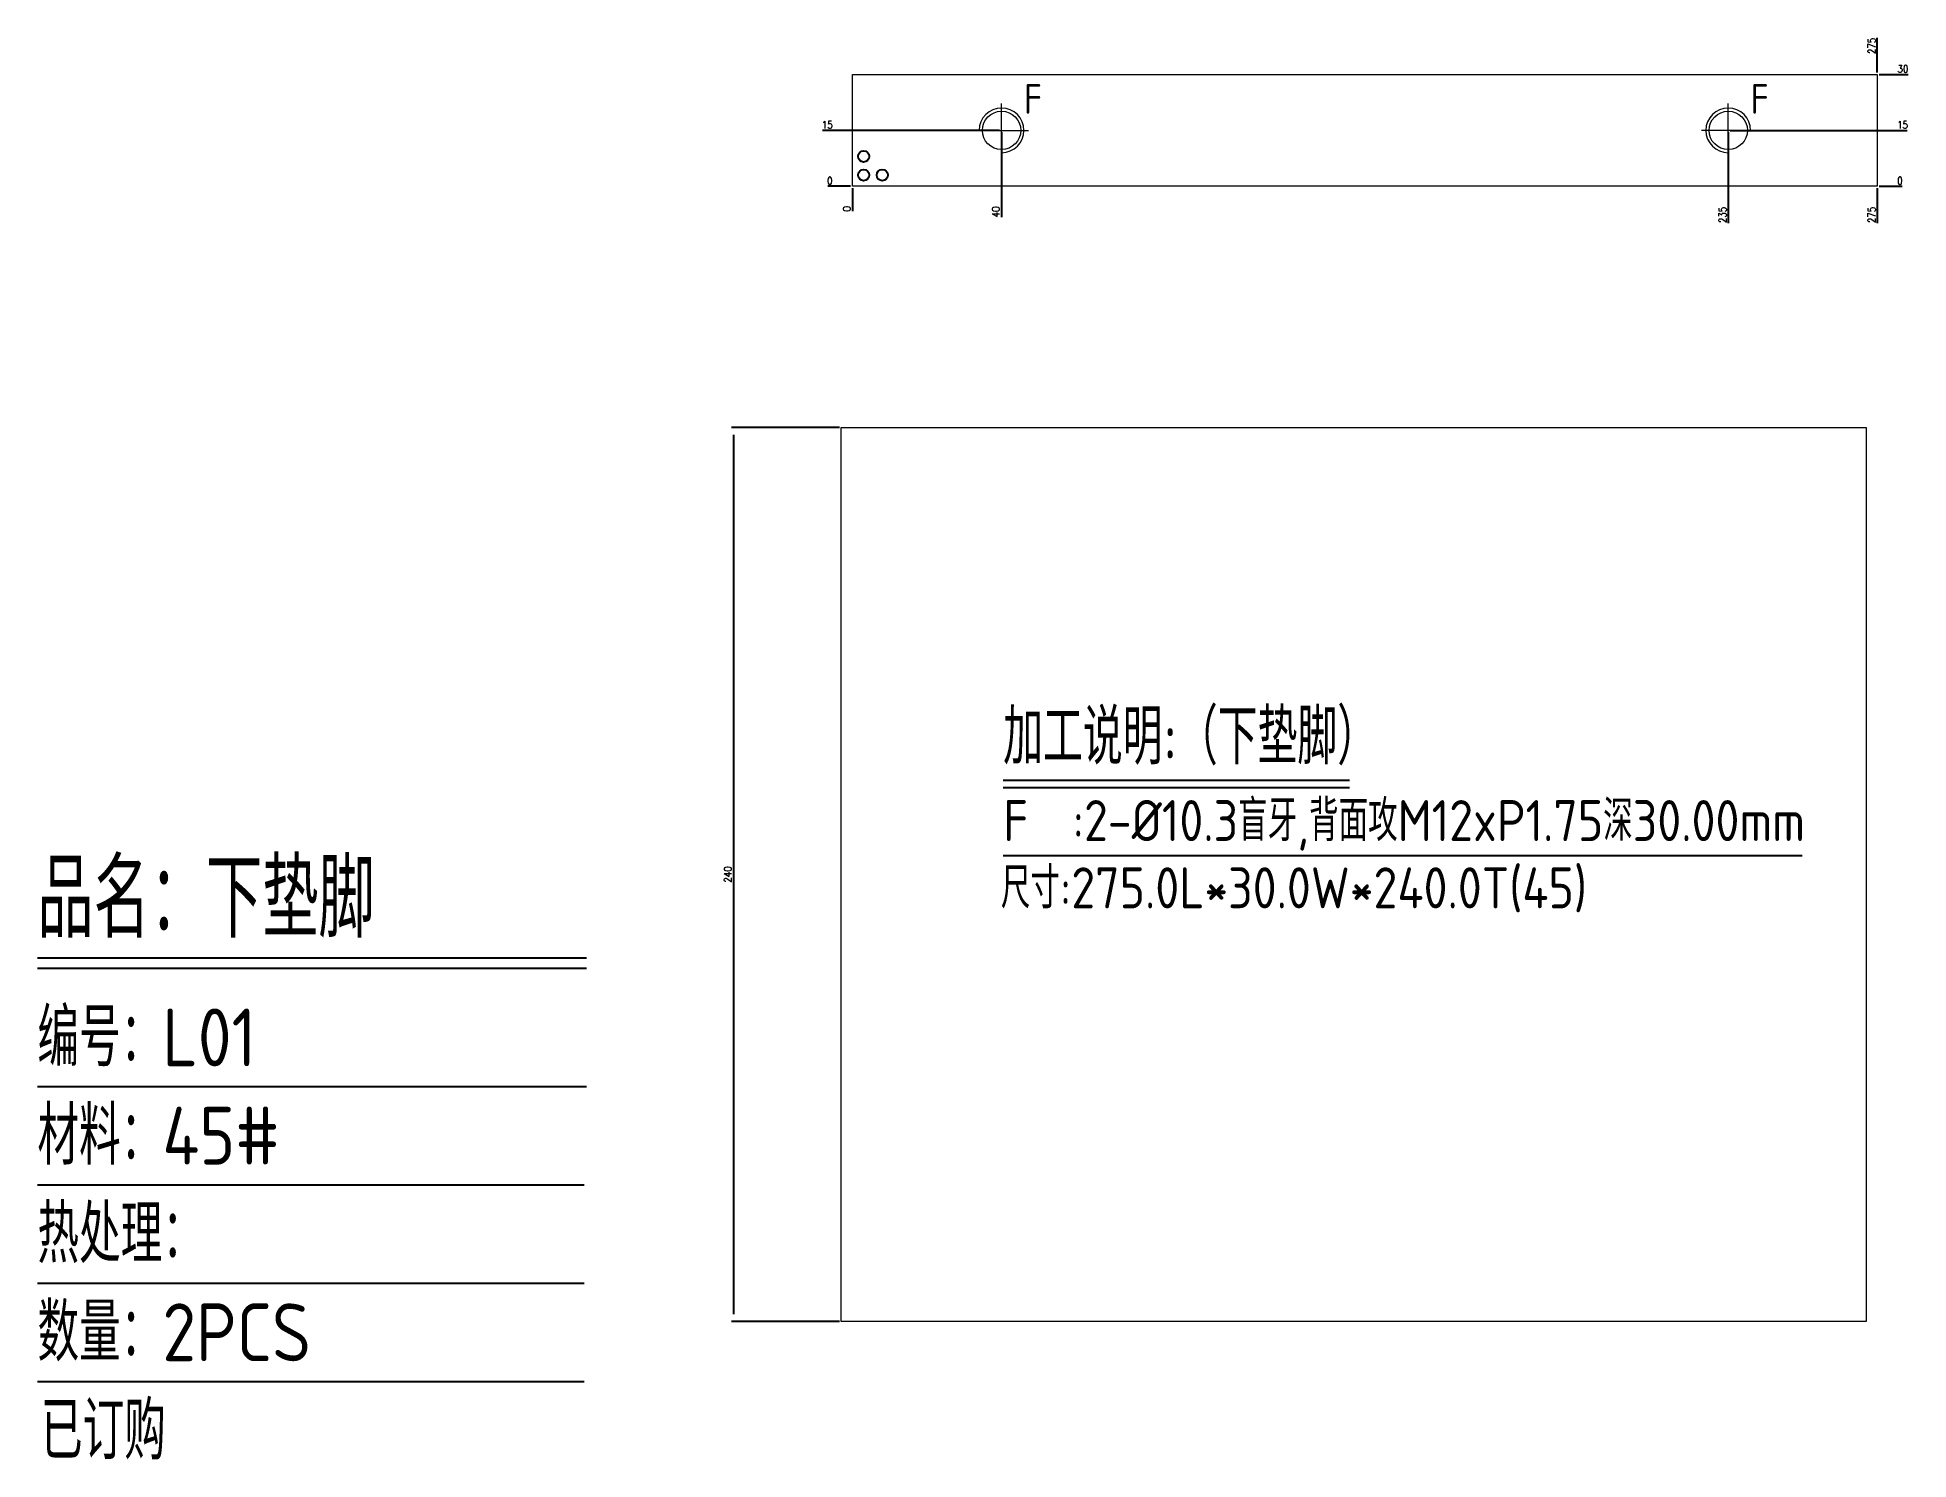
# Model space of a CAD drawing. Header units: millimetres. Extents: x 90247 to 90749, y -13564 to -13183.
import ezdxf
from ezdxf.enums import TextEntityAlignment as Align

# ---------------------------------------------------------------- set-up
doc = ezdxf.new("R2010")
doc.units = ezdxf.units.MM
doc.linetypes.add('CENTER', pattern=[0])
doc.linetypes.add('DASHED', pattern=[0])
for name, color, linetype in [('B2', 255, 'Continuous'), ('B2_O', 40, 'Continuous'), ('DIM', 4, 'Continuous'), ('TEXT', 4, 'Continuous')]:
    doc.layers.add(name, color=color, linetype=linetype)
doc.styles.add('gbenor', font='gbenor.shx', dxfattribs={"bigfont": 'gbcbig.shx'})
doc.styles.get("Standard").update_dxf_attribs({"font": 'txt.shx', "width": 0.85, "bigfont": 'ctxt.shx'})
doc.dimstyles.new('T-2-WX', dxfattribs={"dimtxt": 2, "dimasz": 2, "dimexe": 0.5, "dimexo": 0.5, "dimgap": 0.5, "dimtad": 1, "dimtxsty": 'Standard', "dimblk": 'OPEN30', "dimcen": 0, "dimazin": 3, "dimtfac": 1, "dimtmove": 0, "dimatfit": 3, "dimldrblk": 'OPEN30', "dimlwd": -1, "dimlwe": -1})

# ---------------------------------------------------------------- blocks, each defined once
blk = doc.blocks.new('*D7579')
at = {"layer": 'Defpoints', "color": 0}
for p in [(90466, -13222.61), (90741, -13222.61), (90746, -13222.61)]:
    blk.add_point(p, dxfattribs=at)
at = {"layer": 'DIM', "color": 0}
blk.add_line((90741.5, -13222.61), (90747.63, -13222.61), dxfattribs=at)
at = {"layer": 'DIM', "color": 0, "insert": (90747.07, -13221.11), "char_height": 2, "attachment_point": 5}
blk.add_mtext('0', dxfattribs=at)
blk = doc.blocks.new('_Open30')
blk = doc.blocks.new('*D7580')
at = {"layer": 'Defpoints', "color": 0}
for p in [(90701, -13207.61), (90746, -13207.61), (90466, -13222.61)]:
    blk.add_point(p, dxfattribs=at)
at = {"layer": 'DIM', "color": 0}
blk.add_line((90701.5, -13207.61), (90749.01, -13207.61), dxfattribs=at)
at = {"layer": 'DIM', "color": 0, "insert": (90747.76, -13206.11), "char_height": 2, "attachment_point": 5}
blk.add_mtext('15', dxfattribs=at)
blk = doc.blocks.new('*D7581')
at = {"layer": 'Defpoints', "color": 0}
for p in [(90741, -13192.61), (90746, -13192.61), (90466, -13222.61)]:
    blk.add_point(p, dxfattribs=at)
at = {"layer": 'DIM', "color": 0}
blk.add_line((90741.5, -13192.61), (90749.25, -13192.61), dxfattribs=at)
at = {"layer": 'DIM', "color": 0, "insert": (90747.88, -13191.11), "char_height": 2, "attachment_point": 5}
blk.add_mtext('30', dxfattribs=at)
blk = doc.blocks.new('*D7582')
at = {"layer": 'Defpoints', "color": 0}
for p in [(90461, -13222.61), (90466, -13222.61), (90466, -13222.61)]:
    blk.add_point(p, dxfattribs=at)
at = {"layer": 'DIM', "color": 0}
blk.add_line((90465.5, -13222.61), (90459.37, -13222.61), dxfattribs=at)
at = {"layer": 'DIM', "color": 0, "insert": (90459.93, -13221.11), "char_height": 2, "attachment_point": 5}
blk.add_mtext('0', dxfattribs=at)
blk = doc.blocks.new('*D7583')
at = {"layer": 'Defpoints', "color": 0}
for p in [(90461, -13207.61), (90506, -13207.61), (90466, -13222.61)]:
    blk.add_point(p, dxfattribs=at)
at = {"layer": 'DIM', "color": 0}
blk.add_line((90505.5, -13207.61), (90457.99, -13207.61), dxfattribs=at)
at = {"layer": 'DIM', "color": 0, "insert": (90459.25, -13206.11), "char_height": 2, "attachment_point": 5}
blk.add_mtext('15', dxfattribs=at)
blk = doc.blocks.new('*D7584')
at = {"layer": 'Defpoints', "color": 0}
for p in [(90466, -13222.61), (90741, -13222.61), (90741, -13227.61)]:
    blk.add_point(p, dxfattribs=at)
at = {"layer": 'DIM', "color": 0}
blk.add_line((90741, -13223.11), (90741, -13232.48), dxfattribs=at)
at = {"layer": 'DIM', "color": 0, "insert": (90739.5, -13230.29), "char_height": 2, "attachment_point": 5, "rotation": 90}
blk.add_mtext('275', dxfattribs=at)
blk = doc.blocks.new('*D7585')
at = {"layer": 'Defpoints', "color": 0}
for p in [(90701, -13207.61), (90466, -13222.61), (90701, -13227.61)]:
    blk.add_point(p, dxfattribs=at)
at = {"layer": 'DIM', "color": 0}
blk.add_line((90701, -13208.11), (90701, -13232.48), dxfattribs=at)
at = {"layer": 'DIM', "color": 0, "insert": (90699.5, -13230.29), "char_height": 2, "attachment_point": 5, "rotation": 90}
blk.add_mtext('235', dxfattribs=at)
blk = doc.blocks.new('*D7586')
at = {"layer": 'Defpoints', "color": 0}
for p in [(90506, -13207.61), (90466, -13222.61), (90506, -13227.61)]:
    blk.add_point(p, dxfattribs=at)
at = {"layer": 'DIM', "color": 0}
blk.add_line((90506, -13208.11), (90506, -13230.86), dxfattribs=at)
at = {"layer": 'DIM', "color": 0, "insert": (90504.5, -13229.48), "char_height": 2, "attachment_point": 5, "rotation": 90}
blk.add_mtext('40', dxfattribs=at)
blk = doc.blocks.new('*D7587')
at = {"layer": 'Defpoints', "color": 0}
for p in [(90466, -13222.61), (90466, -13222.61), (90466, -13227.61)]:
    blk.add_point(p, dxfattribs=at)
at = {"layer": 'DIM', "color": 0}
blk.add_line((90466, -13223.11), (90466, -13229.24), dxfattribs=at)
at = {"layer": 'DIM', "color": 0, "insert": (90464.5, -13228.67), "char_height": 2, "attachment_point": 5, "rotation": 90}
blk.add_mtext('0', dxfattribs=at)
blk = doc.blocks.new('*D7588')
at = {"layer": 'Defpoints', "color": 0}
for p in [(90741, -13187.61), (90741, -13192.61), (90466, -13222.61)]:
    blk.add_point(p, dxfattribs=at)
at = {"layer": 'DIM', "color": 0}
blk.add_line((90741, -13192.11), (90741, -13182.73), dxfattribs=at)
at = {"layer": 'DIM', "color": 0, "insert": (90739.5, -13184.92), "char_height": 2, "attachment_point": 5, "rotation": 90}
blk.add_mtext('275', dxfattribs=at)
blk = doc.blocks.new('*D7589')
at = {"layer": 'Defpoints', "color": 0}
for p in [(90463, -13287.31), (90434.04, -13527.31), (90463, -13527.31)]:
    blk.add_point(p, dxfattribs=at)
at = {"layer": 'DIM', "color": 0}
for p, q in [((90462.5, -13287.31), (90433.54, -13287.31)), ((90434.04, -13289.31), (90434.04, -13525.31)), ((90462.5, -13527.31), (90433.54, -13527.31))]:
    blk.add_line(p, q, dxfattribs=at)
at = {"layer": 'DIM', "color": 0, "insert": (90432.54, -13407.31), "char_height": 2, "attachment_point": 5, "rotation": 90}
blk.add_mtext('240', dxfattribs=at)

msp = doc.modelspace()

# ---------------------------------------------------------------- linework, layer by layer
at = {"layer": 'B2', "linetype": 'Continuous', "lineweight": 15}
for points in [[(90466.001, -13192.606), (90741.001, -13192.606), (90741.001, -13222.606), (90466.001, -13222.606)], [(90463.001, -13287.308), (90738.001, -13287.308), (90738.001, -13527.308), (90463.001, -13527.308)]]:
    msp.add_lwpolyline(points, close=True, dxfattribs=at)
at = {"layer": 'B2_O', "color": 4, "linetype": 'CENTER', "lineweight": 15}
for p, q in [((90506.001, -13214.806), (90506.001, -13200.406)), ((90701.001, -13214.806), (90701.001, -13200.406)), ((90498.801, -13207.606), (90513.201, -13207.606)), ((90708.201, -13207.606), (90693.801, -13207.606))]:
    msp.add_line(p, q, dxfattribs=at)
at = {"layer": 'B2_O', "color": 4, "linetype": 'DASHED', "lineweight": 15}
for centre in [(90506.001, -13207.606), (90701.001, -13207.606)]:
    msp.add_circle(centre, 5.15, dxfattribs=at)
for centre, start, end in [((90506.001, -13207.606), 270, 180), ((90701.001, -13207.606), 0, 270)]:
    msp.add_arc(centre, 6, start, end, dxfattribs=at)
at = {"layer": 'DIM', "color": 4, "linetype": 'Continuous', "lineweight": 25}
for p, q in [((90247.298, -13429.709), (90394.661, -13429.709)), ((90247.298, -13432.425), (90394.661, -13432.425)), ((90247.298, -13464.24), (90394.661, -13464.24)), ((90247.298, -13490.623), (90394.021, -13490.623)), ((90247.298, -13517.005), (90394.021, -13517.005)), ((90247.298, -13543.388), (90394.021, -13543.388))]:
    msp.add_line(p, q, dxfattribs=at)
at = {"layer": 'TEXT', "color": 3}
for p, q in [((90506.431, -13382.015), (90599.36, -13382.015)), ((90506.431, -13383.94), (90599.36, -13383.94)), ((90506.431, -13402.2), (90720.847, -13402.2))]:
    msp.add_line(p, q, dxfattribs=at)
at = {"layer": 'TEXT', "color": 4}
for centre in [(90469.001, -13214.606), (90469.001, -13219.606), (90474.001, -13219.606)]:
    msp.add_circle(centre, 1.5, dxfattribs=at)

# ---------------------------------------------------------------- texts
at = {"layer": 'DIM', "color": 3, "linetype": 'Continuous', "lineweight": 25, "style": 'gbenor'}
for s, height, p in [('品名：下垫脚', 20.951, (90247.298, -13424.278)), ('编号：L01', 15.5192, (90247.298, -13458.808)), ('材料：45#', 15.5192, (90247.298, -13485.191)), ('热处理：', 15.5192, (90247.298, -13511.573)), ('数量：2PCS', 15.5192, (90247.298, -13537.956)), ('已订购', 15.5192, (90248.243, -13564.339))]:
    msp.add_text(s, height=height, dxfattribs=at).set_placement(p)
at = {"layer": 'TEXT', "color": 4, "style": 'gbenor'}
for p in [(90514.439, -13199.168), (90709.439, -13199.168)]:
    msp.add_text('F', height=8, dxfattribs=at).set_placement(p, align=Align.MIDDLE_CENTER)
for s, height, p in [('加工说明:（下垫脚）', 14.85, (90506.431, -13377.78)), ('F  :2-%%C10.3盲牙,背面攻M12xP1.75深30.00mm', 11, (90506.431, -13398.35)), ('尺寸:275.0L*30.0W*240.0T(45)', 11, (90505.83, -13416.397))]:
    msp.add_text(s, height=height, dxfattribs=at).set_placement(p)

# ---------------------------------------------------------------- dimensions: what is measured, and where the dimension line sits
at = {"layer": 'DIM', "color": 4}
for feature_location, offset, dtype, origin, picture, middle in [((90741.001, -13192.606), (0, 5), 1, (90466.001, -13222.606), '*D7588', (90739.501, -13184.921)), ((90741.001, -13192.606), (5, 0), 0, (90466.001, -13222.606), '*D7581', (90747.877, -13191.106)), ((90506.001, -13207.606), (-45, 0), 0, (90466.001, -13222.606), '*D7583', (90459.247, -13206.106)), ((90701.001, -13207.606), (45, 0), 0, (90466.001, -13222.606), '*D7580', (90747.756, -13206.106)), ((90701.001, -13207.606), (0, -20), 1, (90466.001, -13222.606), '*D7585', (90699.501, -13230.292)), ((90506.001, -13207.606), (0, -20), 1, (90466.001, -13222.606), '*D7586', (90504.501, -13229.483)), ((90466.001303947, -13222.60637618), (-5, 0), 0, (90466.001303947, -13222.60637618), '*D7582', (90459.93463728, -13221.10637618)), ((90741.001303947, -13222.60637618), (5, 0), 0, (90466.001303947, -13222.60637618), '*D7579', (90747.067970613, -13221.10637618)), ((90466.001303947, -13222.60637618), (0, -5), 1, (90466.001303947, -13222.60637618), '*D7587', (90464.501303947, -13228.673042846)), ((90741.001, -13222.606), (0, -5), 1, (90466.001, -13222.606), '*D7584', (90739.501, -13230.292))]:
    dim = msp.add_ordinate_dim(feature_location=feature_location, offset=offset, dtype=dtype, origin=origin, dimstyle='T-2-WX', dxfattribs=at)
    dim.commit()
    dim.dimension.update_dxf_attribs({"geometry": picture, "text_midpoint": middle})
dim = msp.add_linear_dim(base=(90434.039, -13527.308), p1=(90463.001, -13287.308), p2=(90463.001, -13527.308), angle=90, dimstyle='T-2-WX', dxfattribs=at)
dim.commit()
dim.dimension.update_dxf_attribs({"geometry": '*D7589', "text_midpoint": (90432.539, -13407.308)})

doc.saveas('drawing.dxf')
